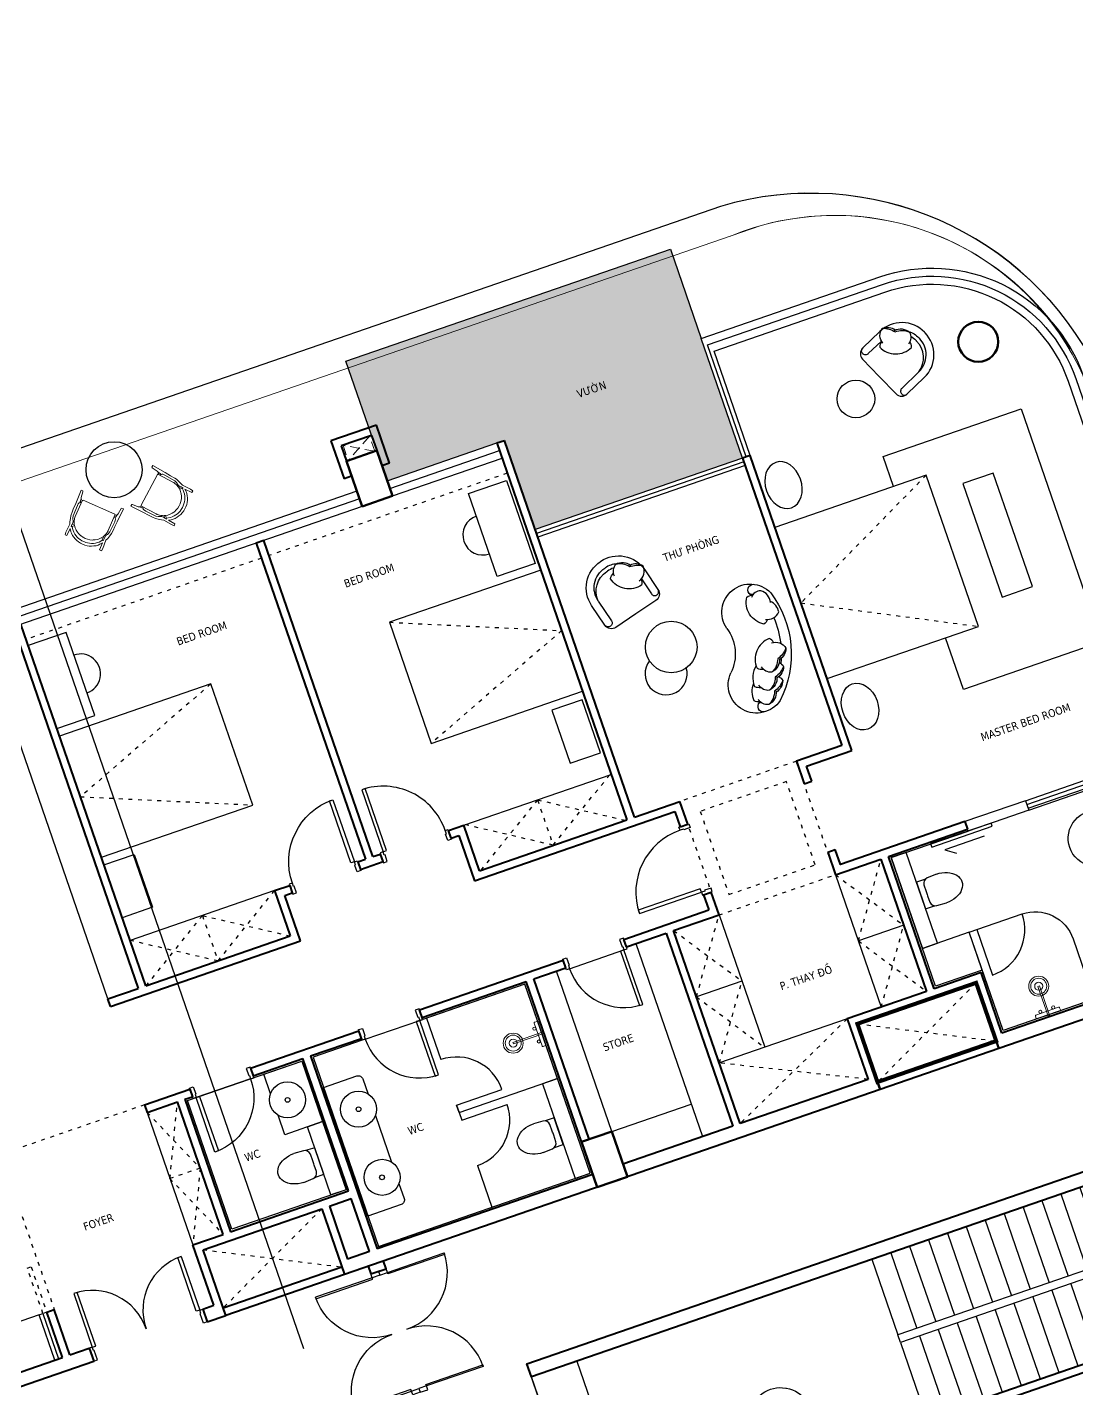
# Model space of a CAD drawing. Header units: millimetres. Extents: x -361681467 to 361175952, y -1292982 to 1550216.
# Drawn here: x -91370 to -78255, y 39383 to 56395 of the extents above; entities that cross this region are included whole.
import ezdxf

# ---------------------------------------------------------------- set-up
doc = ezdxf.new("R2010")
doc.units = ezdxf.units.MM
doc.header["$MEASUREMENT"] = 0
for name, pattern in [('220126_HDN_HBA typical plan$0$HIDDEN', [0.375, 0.25, -0.125]), ('ACAD_ISO03W100', [30, 12, -18]), ('HIDDEN', [0.375, 0.25, -0.125]), ('Xref_ST_MBDV Cot vach 30.7.2022$0$HIDDEN', [0.375, 0.25, -0.125])]:
    doc.linetypes.add(name, pattern=pattern)
for name, color, linetype, lineweight in [('00_duong_QH', 7, 'Continuous', 9), ('A-NoiThat', 39, 'Continuous', 13), ('AUDIT_I_220808132811-11', 7, 'Continuous', 9), ('CIC36 net manh', 8, 'Continuous', 9), ('HBA-Partition', 4, 'Continuous', 13), ('KT-Kich thuoc', 159, 'Continuous', 18), ('KT-lomo nuoc', 3, 'HIDDEN', 5), ('KT-Net cat', 1, 'Continuous', 40), ('KT-Net cot vach', 2, 'Continuous', 50)]:
    doc.layers.add(name, color=color, linetype=linetype, lineweight=lineweight)
for name, color, linetype in [('1VinaPVC-Text', 9, 'Continuous'), ('220403_HDN_Penthouse Plan$0$FURN', 8, 'Continuous'), ('A-_FURN----_E-_N', 251, 'Continuous'), ('A-_SANIEQPT_E-_N', 251, 'Continuous'), ('A-LANDSCAPE', 113, 'Continuous'), ('IDEA - dim', 251, 'Continuous'), ('Kaka - ph', 7, 'Continuous'), ('KT-Cua', 36, 'Continuous'), ('KT-Net manh', 139, 'Continuous'), ('Xref_ST_MBDV Cot vach 30.7.2022$0$KT-Khuat', 9, 'Xref_ST_MBDV Cot vach 30.7.2022$0$HIDDEN')]:
    doc.layers.add(name, color=color, linetype=linetype)
doc.layers.add('I-FURN', color=7, linetype='Continuous', lineweight=5, true_color=0x848484)
doc.styles.add('Tahoma', font='tahoma.ttf')

# ---------------------------------------------------------------- blocks, each defined once
blk = doc.blocks.new('*U151')
for points in [[(483, -399), (465, -396), (464, -466)], [(397, -484), (464, -466), (394, -466)]]:
    blk.add_hatch(color=256).paths.add_polyline_path(points)
blk.add_line((464, -466), (417, -419))
for points in [[(483, -399), (465, -396), (464, -466)], [(397, -484), (464, -466), (394, -466)]]:
    blk.add_lwpolyline(points, close=True)
for centre in [(17, -17), (86, -88), (155, -157), (225, -227), (294, -297), (364, -367)]:
    blk.add_ellipse(centre, major_axis=(34.5, 32), ratio=0.523888, start_param=4.73172, end_param=7.873313)
at = {"extrusion": (0, 0, -1)}
for centre in [(52, -52), (121, -123), (190, -192), (260, -262), (329, -332), (399, -402)]:
    blk.add_ellipse(centre, major_axis=(-32.1, -34.4), ratio=0.523888, start_param=4.73172, end_param=7.873313, dxfattribs=at)
blk = doc.blocks.new('*U148')
at = {"layer": 'A-_FURN----_E-_N', "linetype": 'Continuous'}
for points in [[(-900, 600), (-900, 1000), (-1350, 1000), (-1350, 600)], [(-900, -1000), (-900, 1000), (900, 1000), (900, -1000)], [(-880, -980), (-880, 980), (880, 980), (880, -980)], [(1350, 600), (1350, 1000), (900, 1000), (900, 600)]]:
    blk.add_lwpolyline(points, close=True, dxfattribs=at)
at = {"layer": 'A-_FURN----_E-_N', "linetype": '220126_HDN_HBA typical plan$0$HIDDEN', "ltscale": 500}
blk.add_lwpolyline([(-900, -1000), (-900, 1000), (900, 1000), (900, -1000)], close=True, dxfattribs=at)
at = {"layer": 'A-_FURN----_E-_N', "linetype": 'Continuous'}
for points in [[(-55, 580), (-55, 880), (-656, 880), (-656, 480), (-448, 480)], [(646, 580), (646, 880), (45, 880), (45, 580)], [(-880, 249), (-326, 580), (880, 580), (880, 480), (-326, 480), (-326, 580), (-326, 249), (-880, 249)]]:
    blk.add_lwpolyline(points, dxfattribs=at)
blk = doc.blocks.new('220126_HDN_HBA typical plan$0$210902_YS plan 330pm ver13$0$TOTO-WC-CW822J')
at = {"color": 0}
blk.add_lwpolyline([(-177, -119), (-175, 0), (175, 0), (177, -119)], dxfattribs=at)
blk.add_lwpolyline([(-190, -270), (-183, -145, -0.39087), (-115, -78), (-28, -76, -0.013886), (28, -76), (115, -78, -0.39087), (183, -145), (190, -270)], format="xyb", dxfattribs=at)
blk.add_ellipse((0, -270), major_axis=(0, -270), ratio=0.703704, start_param=4.712389, end_param=7.853982, dxfattribs=at)
blk = doc.blocks.new('A$C2A980E36')
at = {"ltscale": 0.5}
blk.add_lwpolyline([(-10, 0), (10, 0), (10, 400), (-10, 400)], close=True, dxfattribs=at)
blk.add_lwpolyline([(160, 60), (160, 30, -0.414214), (150, 20), (-150, 20, -0.414214), (-160, 30), (-160, 60, -0.414214), (-150, 70), (150, 70, -0.414214)], format="xyb", close=True, dxfattribs=at)
for centre, radius in [((0, 400), 125), ((0, 400), 100), ((0, 400), 50), ((-85, 90), 20), ((85, 90), 20)]:
    blk.add_circle(centre, radius, dxfattribs=at)
blk = doc.blocks.new('d900n')
for points in [[(20, -50), (20, -40), (65, -40), (65, 0), (-65, 0), (-65, -50)], [(885, -40), (65, -40), (65, -85), (885, -85)], [(20, -850), (20, -860), (65, -860), (65, -900), (-65, -900), (-65, -850)]]:
    blk.add_lwpolyline(points, close=True)
blk.add_arc((65, -40), 820, 270, 0)
blk = doc.blocks.new('d800')
blk.add_line((760, 70), (40, 70))
for points in [[(40, 790), (40, 70), (85, 70), (85, 790)], [(50, 25), (40, 25), (40, 70), (0, 70), (0, -70), (50, -70)], [(750, 25), (760, 25), (760, 70), (800, 70), (800, -70), (750, -70)]]:
    blk.add_lwpolyline(points, close=True)
blk.add_arc((40, 70), 720, 0, 90)
blk = doc.blocks.new('220403_HDN_Penthouse Plan$0$A$Cece1f3a0')
at = {"layer": '220403_HDN_Penthouse Plan$0$FURN'}
blk.add_circle((0, 0), 436, dxfattribs=at)
blk.add_arc((-338, -313, 0), 356, 105.8233, 339.6737, dxfattribs=at)
blk = doc.blocks.new('220403_HDN_Penthouse Plan$0$sofa043')
at = {"color": 0}
for points in [[(-370, -119, 0.14773), (-501, -227, 0.213343), (-664, -305, 0.178662)], [(-319, -166, 0.116002), (-370, -119, 0.249542), (-512, -205, -9.61688)], [(-194, -103, 0.14773), (-325, -211, 0.213343), (-487, -289, 0.178662)], [(-140, -155, 0.125567), (-194, -103, 0.249542), (-336, -189, -9.61688)], [(-97, -151, 0.306663), (-260, -251, 0.30633), (-191, -379, -0.872847)], [(33, -65, 0.14773), (-98, -173, 0.213343), (-260, -251, 0.178662)], [(103, -243, 0.356772), (33, -65, 0.249542), (-109, -151, -9.61688)], [(401, -308, -0.356772), (489, -139, -0.249542), (621, -239, 9.61688)], [(-500, -205, 0.306663), (-664, -305, 0.30633), (-595, -433, -0.872847)], [(-324, -190, 0.306663), (-487, -289, 0.30633), (-419, -418, -0.872847)], [(108, -218, -0.165541), (160, -270, -0.425989), (-206, -435, -0.121523), (-220, -359, 7.115464)], [(398, -283, 0.165541), (342, -329, 0.425989), (688, -532, 0.121523), (710, -458, -7.115464)], [(609, -238, -0.306663), (761, -354, -0.30633), (680, -475, 0.872847)], [(-394, -486, -0.201081), (-609, -489, -0.121523), (-623, -413, 7.115464)], [(-174, -446, -0.24852), (-433, -473, -0.121523), (-447, -397, 7.115464)], [(303, -793, 0.282268), (-252, -764, 0.308297)]]:
    blk.add_lwpolyline(points, format="xyb", dxfattribs=at)
for centre, radius, start, end in [((0, -1267), 1267, 54.8371, 119.1922), ((-412, -448), 354, 125.7179, 296.7746), ((0, -1267), 1142, 94.6666, 97.7656), ((0, -1267), 1142, 68.5884, 85.2775), ((495, -496), 354, 237.2547, 48.3114), ((-685, -370), 70, 171.0832, 319.3433), ((-412, -448), 229, 167.8032, 173.7904), ((774, -446), 70, 214.686, 2.9461), ((495, -496), 229, 0.2389, 11.4549)]:
    blk.add_arc(centre, radius, start, end, dxfattribs=at)
blk = doc.blocks.new('dl1')
at = {"color": 1}
blk.add_lwpolyline([(202454, -245460), (203754, -245460), (203754, -242260)], dxfattribs=at)
blk.add_lwpolyline([(214079, -242260), (214079, -242360)])
at = {"layer": 'A-_FURN----_E-_N', "linetype": 'Continuous'}
blk.add_line((213229, -246860), (212429, -246860), dxfattribs=at)
for points in [[(212454, -243455), (214054, -243455), (214054, -246835), (212454, -246835)], [(211229, -244630), (211229, -245930), (210829, -245930), (210829, -244630)], [(208354, -245930), (209629, -245930), (209629, -245810), (208354, -245810)], [(212429, -246835), (212429, -245930), (212379, -245930), (212379, -246835)], [(214079, -246960), (213479, -246960), (213479, -247560), (214079, -247560)], [(211929, -247045), (211929, -248845), (212329, -248845), (212329, -247045)], [(214079, -247560), (213479, -247560), (213479, -248160), (214079, -248160)], [(214079, -248160), (213479, -248160), (213479, -248760), (214079, -248760)], [(214079, -248760), (213479, -248760), (213479, -249360), (214079, -249360)], [(214079, -249360), (213479, -249360), (213479, -249960), (214079, -249960)]]:
    blk.add_lwpolyline(points, close=True, dxfattribs=at)
for points in [[(211229, -244630), (211229, -245930), (212454, -245930)], [(211229, -244655), (212454, -244655)], [(211279, -244655), (211279, -245880), (212454, -245880)]]:
    blk.add_lwpolyline(points, dxfattribs=at)
at = {"layer": 'HBA-Partition'}
blk.add_lwpolyline([(205529, -251460), (205629, -251460), (205629, -251860), (205529, -251860)], close=True, dxfattribs=at)
at = {"layer": 'IDEA - dim'}
for p, q in [((208254, -242430), (208254, -243430)), ((208504, -242430), (208504, -243430)), ((208754, -242430), (208754, -243430)), ((209004, -242430), (209004, -243430)), ((209254, -242430), (209254, -243430)), ((209504, -242430), (209504, -243430)), ((209754, -242430), (209754, -243430)), ((210004, -242430), (210004, -243430)), ((210254, -242430), (210254, -243430)), ((210504, -242430), (210504, -243430)), ((210754, -242430), (210754, -243430)), ((211004, -242430), (211004, -243430)), ((211254, -242430), (211254, -244530)), ((208254, -243530), (208254, -243430)), ((211254, -243430), (208254, -243430)), ((208254, -243530), (208254, -244530)), ((211254, -243530), (208254, -243530)), ((208504, -243530), (208504, -244530)), ((208754, -243530), (208754, -244530)), ((209004, -243530), (209004, -244530)), ((209254, -243530), (209254, -244530)), ((209504, -243530), (209504, -244530)), ((209754, -243530), (209754, -244530)), ((210004, -243530), (210004, -244530)), ((210254, -243530), (210254, -244530)), ((210504, -243530), (210504, -244530)), ((210754, -243530), (210754, -244530)), ((211004, -243530), (211004, -244530)), ((211254, -243480), (212329, -243480)), ((208254, -244630), (208254, -244530)), ((208254, -248310), (202654, -248310)), ((208254, -248360), (202654, -248360)), ((208504, -250160), (211279, -250160)), ((214079, -250160), (211379, -250160)), ((208504, -250260), (211279, -250260)), ((208505, -250360), (211279, -250360)), ((214079, -250260), (211379, -250260)), ((214079, -250360), (211379, -250360)), ((202704, -251660), (205529, -251660)), ((202704, -251760), (205529, -251760)), ((208255, -251660), (205629, -251660)), ((208255, -251760), (205629, -251760)), ((202704, -251860), (205529, -251860)), ((208255, -251860), (205629, -251860))]:
    blk.add_line(p, q, dxfattribs=at)
for points in [[(204354, -245460), (203754, -245460), (203754, -242430), (204354, -242430)], [(214054, -243455), (212454, -243455), (212454, -244255), (214054, -244255)], [(214054, -243455), (212454, -243455), (212454, -244655), (214054, -244655)], [(214054, -244655), (214054, -245555), (213854, -245555), (213854, -244655)], [(203754, -245460), (203754, -247260), (204354, -247260), (204354, -245460)]]:
    blk.add_lwpolyline(points, close=True, dxfattribs=at)
at = {"layer": 'IDEA - dim', "extrusion": (2.04874e-06, 2.58004e-06, 1), "elevation": 0}
for points in [[(206337, -244297), (206073, -244152, -0.414214), (206034, -244018), (206176, -243758, -0.414214), (206713, -243601), (206717, -243604), (206721, -243606, -0.414214), (206878, -244143), (206735, -244402, -0.414214), (206601, -244441), (206337, -244297)], [(206263, -243805, -0.414214), (206665, -243688), (206670, -243690)], [(206263, -243805, -0.372719), (206642, -243731), (206646, -243734)], [(206844, -243963, 0.306663), (206771, -243789, 0.30633), (206635, -243836, -0.872847)], [(206719, -243786, 0.072384), (206650, -243736), (206646, -243734)], [(206784, -243798, 0.130591), (206674, -243693), (206670, -243690)], [(206263, -243805), (206121, -244065, -0.414214), (206053, -244085), (206053, -244085, -0.414214), (206034, -244018)], [(206748, -244153, -0.165541), (206690, -244196, -0.425989), (206583, -243814, -0.121523), (206659, -243812, 7.115464)], [(206725, -244144, 0.356772), (206909, -244103, 0.249542), (206846, -243951, -9.61688)], [(206909, -244103, 0.14773), (206823, -243959, 0.213343), (206771, -243789, 0.178662)], [(206758, -244156), (206649, -244355, 0.414214), (206668, -244422), (206668, -244422, 0.414214), (206735, -244402)]]:
    blk.add_lwpolyline(points, format="xyb", dxfattribs=at)
at = {"layer": 'IDEA - dim', "extrusion": (-2.04874e-06, 2.58004e-06, 1), "elevation": -1}
for points in [[(205312, -244626), (205576, -244481, 0.414214), (205615, -244347), (205473, -244087, 0.414214), (204937, -243931), (204932, -243933), (204928, -243935, 0.414214), (204771, -244472), (204914, -244731, 0.414214), (205048, -244771), (205312, -244626)], [(204740, -244432, -0.14773), (204826, -244288, -0.213343), (204878, -244118, -0.178662)], [(204805, -244292, -0.306663), (204878, -244118, -0.30633), (205014, -244166, 0.872847)], [(204865, -244127, -0.130591), (204975, -244022), (204980, -244019)], [(204930, -244115, -0.072384), (204999, -244065), (205003, -244063)], [(205386, -244134, 0.414214), (204984, -244017), (204980, -244019)], [(205386, -244134, 0.372719), (205008, -244060), (205003, -244063)], [(204924, -244473, -0.356772), (204740, -244432, -0.249542), (204804, -244280, 9.61688)], [(204901, -244482, 0.165541), (204959, -244525, 0.425989), (205066, -244143, 0.121523), (204990, -244141, -7.115464)], [(205386, -244134), (205529, -244394, 0.414214), (205596, -244414), (205596, -244414, 0.414214), (205615, -244347)], [(204891, -244485), (205001, -244684, -0.414214), (204981, -244751), (204981, -244751, -0.414214), (204914, -244731)]]:
    blk.add_lwpolyline(points, format="xyb", dxfattribs=at)
at = {"layer": 'IDEA - dim'}
blk.add_lwpolyline([(213554, -246308), (213554, -246835), (214054, -246835), (214054, -245555), (213554, -245555), (213554, -246083)], dxfattribs=at)
for radius in [225, 30]:
    blk.add_circle((213749, -246195), radius, dxfattribs=at)
at = {"layer": 'IDEA - dim', "extrusion": (-2.04874e-06, 2.58004e-06, 1)}
blk.add_circle((205576, -246459, -1), 250, dxfattribs=at)
for start, end in [(30.5299, 224.021), (252.0978, 304.112)]:
    blk.add_arc((206116, -245592, -1), 1024, start, end, dxfattribs=at)
at = {"layer": 'IDEA - dim'}
for centre in [(203754, -246089), (203754, -246742)]:
    blk.add_arc(centre, 250, 90, 270, dxfattribs=at)
blk.add_ellipse((213254, -243855), major_axis=(726, 0), ratio=0.474203, dxfattribs=at)
at = {"layer": 'KT-Net cat'}
for p, q in [((212704, -243330), (212704, -242360)), ((212704, -242360), (214079, -242360)), ((214079, -242360), (214079, -242260)), ((212329, -242430), (203754, -242430)), ((212329, -242430), (212329, -244530)), ((212429, -242430), (212604, -242430)), ((212429, -243330), (212429, -242430)), ((212604, -242430), (212604, -243330)), ((212604, -243330), (212429, -243330)), ((212429, -243430), (214079, -243430)), ((212429, -244630), (212429, -243430)), ((214079, -243330), (212704, -243330)), ((214079, -243430), (214079, -243330)), ((208254, -244530), (212329, -244530)), ((208254, -244530), (208254, -244780)), ((208354, -244630), (212429, -244630)), ((208354, -244630), (208354, -244780)), ((208354, -244780), (208254, -244780)), ((208254, -245680), (208254, -245830)), ((208354, -245680), (208254, -245680)), ((208354, -245680), (208354, -245930)), ((208254, -245830), (208254, -245830)), ((208254, -248360), (208254, -245830)), ((208354, -245930), (208354, -245930)), ((208354, -248360), (208354, -245930)), ((214079, -246860), (213229, -246860)), ((213229, -246960), (213229, -246860)), ((214079, -246960), (213229, -246960)), ((211279, -250360), (211379, -250360))]:
    blk.add_line(p, q, dxfattribs=at)
for points in [[(203754, -242430), (203754, -242260), (214079, -242260)], [(214079, -250360), (214079, -243430)], [(202654, -245460), (202654, -249860), (202454, -249860), (202454, -245460)], [(208254, -250360), (208254, -251860), (208454, -251860), (208454, -250360)]]:
    blk.add_lwpolyline(points, dxfattribs=at)
for points in [[(212329, -246835), (212429, -246835), (212429, -249245), (212329, -249245)], [(211279, -249960), (211379, -249960), (211379, -250360), (211279, -250360)]]:
    blk.add_lwpolyline(points, close=True, dxfattribs=at)
at = {"layer": 'KT-Net cot vach'}
for points in [[(208254, -250360), (208504, -250360), (208504, -248360), (208254, -248360)], [(202454, -251860), (202704, -251860), (202704, -249860), (202454, -249860)]]:
    blk.add_lwpolyline(points, close=True, dxfattribs=at)
at = {"layer": 'KT-Net manh', "linetype": 'ACAD_ISO03W100', "ltscale": 4}
for p, q in [((208254, -244630), (208254, -245830)), ((211229, -245930), (208354, -245930)), ((214079, -247560), (213479, -246960)), ((214079, -246960), (213479, -247560)), ((214079, -248160), (213479, -247560)), ((214079, -247560), (213479, -248160)), ((214079, -248760), (213479, -248160)), ((214079, -248160), (213479, -248760)), ((214079, -249360), (213479, -248760)), ((214079, -248760), (213479, -249360)), ((214079, -249960), (213479, -249360)), ((214079, -249360), (213479, -249960)), ((208504, -249960), (211279, -249960)), ((214079, -249960), (211379, -249960)), ((202704, -251460), (205529, -251460)), ((208255, -251460), (205629, -251460))]:
    blk.add_line(p, q, dxfattribs=at)
for points in [[(208254, -248360), (202704, -251460)], [(202704, -248360), (208254, -251460)]]:
    blk.add_lwpolyline(points, dxfattribs=at)
at = {"layer": 'Xref_ST_MBDV Cot vach 30.7.2022$0$KT-Khuat', "linetype": 'Xref_ST_MBDV Cot vach 30.7.2022$0$HIDDEN', "ltscale": 5}
for p, q in [((212704, -243330), (214079, -242360)), ((212704, -242360), (214079, -243330))]:
    blk.add_line(p, q, dxfattribs=at)
at = {"layer": 'A-_FURN----_E-_N', "linetype": 'Continuous', "extrusion": (0, 0, -1), "zscale": -1, "rotation": 179.9999999999898}
blk.add_blockref('d800', (-212429, -246905), dxfattribs=at)
at = {"layer": 'A-NoiThat', "rotation": 180.0000000000495}
blk.add_blockref('A$C2A980E36', (211841, -244635), dxfattribs=at)
at = {"layer": 'CIC36 net manh', "color": 8}
for p, xscale, yscale, zscale, rotation in [((208504, -250022), -0.8100000000112605, 0.8100000000112605, 0.8100000000112604, 134.8767987960406), ((208504, -250117), -0.8100000000112605, 0.8100000000112605, 0.8100000000112604, 134.8767987960406), ((211278, -250022), 0.8100000000112606, 0.8100000000112606, 0.8100000000112606, 225.1232012039866), ((211278, -250117), 0.8100000000112606, 0.8100000000112606, 0.8100000000112606, 225.1232012039866), ((211379, -250117), -0.8100000000112605, 0.8100000000112605, 0.8100000000112604, 134.8767987960406), ((211379, -250022), -0.8100000000112605, 0.8100000000112605, 0.8100000000112604, 134.8767987960406), ((214078, -250022), 0.8100000000112606, 0.8100000000112606, 0.8100000000112606, 225.1232012039866), ((214078, -250117), 0.8100000000112606, 0.8100000000112606, 0.8100000000112606, 225.1232012039866), ((202704, -251522), -0.8100000000112605, 0.8100000000112605, 0.8100000000112604, 134.8767987960406), ((205528, -251522), 0.8100000000112606, 0.8100000000112606, 0.8100000000112606, 225.1232012039866), ((205629, -251522), -0.8100000000112605, 0.8100000000112605, 0.8100000000112604, 134.8767987960406), ((208254, -251522), 0.8100000000112606, 0.8100000000112606, 0.8100000000112606, 225.1232012039866), ((202704, -251617), -0.8100000000112605, 0.8100000000112605, 0.8100000000112604, 134.8767987960406), ((205528, -251617), 0.8100000000112606, 0.8100000000112606, 0.8100000000112606, 225.1232012039866), ((205629, -251617), -0.8100000000112605, 0.8100000000112605, 0.8100000000112604, 134.8767987960406), ((208254, -251617), 0.8100000000112606, 0.8100000000112606, 0.8100000000112606, 225.1232012039866)]:
    blk.add_blockref('*U151', p, dxfattribs=dict(at, xscale=xscale, yscale=yscale, zscale=zscale, rotation=rotation))
at = {"layer": 'IDEA - dim', "extrusion": (0, 0, -1), "xscale": -1, "zscale": -1, "rotation": 359.9999999999897}
blk.add_blockref('d900n', (-208304, -244780), dxfattribs=at)
at = {"layer": 'IDEA - dim', "extrusion": (2.04874e-06, -2.58004e-06, -1), "zscale": -1.000000000000004, "rotation": 107.050716565085}
blk.add_blockref('220403_HDN_Penthouse Plan$0$sofa043', (-207521, -245984, 1), dxfattribs=at)
at = {"layer": 'IDEA - dim'}
for name, p, rotation in [('220126_HDN_HBA typical plan$0$210902_YS plan 330pm ver13$0$TOTO-WC-CW822J', (213854, -245105), 270), ('*U148', (209504, -247945), 90)]:
    blk.add_blockref(name, p, dxfattribs=dict(at, rotation=rotation))
at = {"layer": 'IDEA - dim', "extrusion": (2.04874e-06, -2.58004e-06, -1), "xscale": 0.7384615384615371, "yscale": 0.7384615384615371, "zscale": -0.7384615384615406, "rotation": 77.18989165816791}
blk.add_blockref('220403_HDN_Penthouse Plan$0$A$Cece1f3a0', (-206118, -245453, 1), dxfattribs=at)
at = {"layer": '1VinaPVC-Text', "style": 'Tahoma'}
for s, p in [('WC', (212866, -246075)), ('BED ROOM', (209454, -249416))]:
    blk.add_text(s, height=100, dxfattribs=at).set_placement(p)
at = {"layer": '1VinaPVC-Text', "style": 'Tahoma', "text_generation_flag": 6}
blk.add_text('SINH HOẠT CHUNG', height=100, rotation=180, dxfattribs=at).set_placement((205947, -247387))
blk = doc.blocks.new('*U200')
at = {"layer": 'KT-lomo nuoc', "ltscale": 500}
for p, q in [((-346, 50), (28, 198)), ((-318, 248), (0, 0))]:
    blk.add_line(p, q, dxfattribs=at)
blk.add_lwpolyline([(-346, 50), (-318, 248), (28, 198), (0, 0)], close=True, dxfattribs=at)
blk = doc.blocks.new('CTN TN T39')
at = {"layer": 'KT-Net cat'}
for p, q in [((-76694, 24351, 0), (-77261, 24155, 0)), ((-76531, 23879, 0), (-76694, 24351, 0)), ((-76756, 24224, 0), (-77134, 24094, 0)), ((-76756, 24224, 0), (-76690, 24035, 0)), ((-77261, 24155, 0), (-77098, 23683, 0)), ((-77134, 24094, 0), (-77068, 23904, 0)), ((-77068, 23904, 0), (-76690, 24035, 0)), ((-76531, 23879, 0), (-76625, 23846, 0)), ((-77003, 23715, 0), (-77098, 23683, 0))]:
    blk.add_line(p, q, dxfattribs=at)
at = {"layer": 'KT-lomo nuoc', "linetype": 'HIDDEN', "xscale": -0.9999999999999997, "rotation": 10.8976534755902}
blk.add_blockref('*U200', (-77045, 23912, 0), dxfattribs=at)
blk = doc.blocks.new('MATTIAZZI_SHE_SAID_CHAIR_18682 - No Upholstery-2078943-首层平面布置图')
at = {"layer": 'I-FURN'}
for p, q in [((-296, 248), (-260, 251)), ((-294, 224), (-296, 248)), ((-198, 220), (-294, 224)), ((-263, 161), (-245, 182)), ((-260, 251), (-149, 246)), ((-245, 182), (-227, 199)), ((-227, 199), (-198, 220)), ((-221, 162), (-206, 178)), ((-206, 178), (-163, 211)), ((-172, 220), (-144, 221)), ((-147, 195), (-172, 220)), ((-149, 246), (-121, 258)), ((-140, 186), (-147, 195)), ((-144, 221), (-128, 198)), ((-141, 217), (-107, 220)), ((-128, 198), (-126, 196)), ((-121, 258), (-80, 270)), ((-109, 205), (-114, 203)), ((-104, 207), (-109, 205)), ((-107, 220), (-99, 222)), ((-99, 209), (-104, 207)), ((-99, 222), (-92, 226)), ((-93, 212), (-99, 209)), ((-88, 214), (-93, 212)), ((-92, 226), (-86, 231)), ((-72, 218), (-88, 214)), ((-86, 231), (-79, 235)), ((-80, 270), (-48, 277)), ((-79, 235), (-78, 236)), ((-78, 236), (-67, 242)), ((-67, 242), (-36, 250)), ((-48, 277), (-5, 280)), ((-36, 250), (104, 254)), ((-5, 280), (50, 282)), ((50, 282), (118, 284)), ((104, 254), (124, 254)), ((118, 284), (295, 289)), ((124, 254), (133, 252)), ((133, 252), (142, 249)), ((142, 249), (147, 242)), ((147, 242), (150, 239)), ((150, 239), (153, 239)), ((152, 224), (165, 243)), ((153, 239), (154, 239)), ((154, 239), (163, 239)), ((165, 243), (197, 245)), ((197, 245), (180, 224)), ((191, 216), (191, -216)), ((214, 254), (197, 245)), ((287, 260), (214, 254)), ((233, 287), (295, 289)), ((296, 265), (287, 260)), ((295, 289), (296, 265)), ((-315, 0), (-314, 29)), ((-314, -29), (-315, 0)), ((-314, 29), (-309, 58)), ((-309, 58), (-302, 86)), ((-302, 86), (-291, 112)), ((-291, 112), (-278, 137)), ((-279, 0), (-278, 26)), ((-278, -26), (-279, 0)), ((-278, 137), (-263, 161)), ((-278, 26), (-274, 51)), ((-274, 51), (-268, 75)), ((-268, 75), (-260, 98)), ((-260, 98), (-250, 120)), ((-250, 120), (-237, 141)), ((-237, 141), (-221, 162)), ((-232, 31), (-234, 0)), ((-234, 0), (-232, -30)), ((-226, 62), (-232, 31)), ((-216, 92), (-226, 62)), ((-212, 99), (-216, 92)), ((-201, 121), (-212, 99)), ((-184, 145), (-201, 121)), ((-175, 155), (-184, 145)), ((-169, 162), (-175, 155)), ((-163, 168), (-169, 162)), ((-309, -58), (-314, -29)), ((-302, -85), (-309, -58)), ((-291, -112), (-302, -85)), ((-278, -137), (-291, -112)), ((-274, -51), (-278, -26)), ((-264, -158), (-278, -137)), ((-268, -75), (-274, -51)), ((-260, -98), (-268, -75)), ((-245, -182), (-264, -158)), ((-237, -141), (-260, -98)), ((-221, -162), (-237, -141)), ((-232, -30), (-232, -31)), ((-232, -31), (-226, -59)), ((-226, -59), (-226, -62)), ((-226, -62), (-216, -91)), ((-206, -178), (-221, -162)), ((-216, -91), (-214, -95)), ((-214, -95), (-212, -99)), ((-212, -99), (-201, -121)), ((-201, -121), (-184, -145)), ((-184, -145), (-175, -155)), ((-175, -155), (-163, -168)), ((-296, -248), (-294, -224)), ((-260, -251), (-296, -248)), ((-294, -224), (-198, -220)), ((-149, -246), (-260, -251)), ((-232, -195), (-245, -182)), ((-227, -199), (-232, -195)), ((-198, -220), (-227, -199)), ((-184, -197), (-206, -178)), ((-162, -211), (-184, -197)), ((-147, -195), (-172, -220)), ((-172, -220), (-144, -221)), ((-121, -258), (-149, -246)), ((-140, -186), (-147, -195)), ((-144, -221), (-128, -198)), ((-141, -217), (-107, -220)), ((-128, -198), (-126, -196)), ((-80, -270), (-121, -258)), ((-109, -205), (-114, -203)), ((-104, -207), (-109, -205)), ((-107, -220), (-99, -222)), ((-99, -209), (-104, -207)), ((-93, -212), (-99, -209)), ((-99, -222), (-92, -226)), ((-88, -214), (-93, -212)), ((-92, -226), (-86, -231)), ((-72, -218), (-88, -214)), ((-86, -231), (-79, -235)), ((-48, -277), (-80, -270)), ((-79, -235), (-78, -236)), ((-78, -236), (-67, -242)), ((-60, -221), (-72, -218)), ((-67, -242), (-36, -250)), ((-42, -224), (-60, -221)), ((-22, -280), (-48, -277)), ((-37, -224), (-42, -224)), ((-34, -224), (-37, -224)), ((-36, -250), (104, -254)), ((-26, -224), (-34, -224)), ((179, -224), (-26, -224)), ((-12, -280), (-22, -280)), ((39, -282), (-12, -280)), ((118, -284), (39, -282)), ((104, -254), (124, -254)), ((295, -289), (118, -284)), ((124, -254), (133, -252)), ((133, -252), (142, -249)), ((142, -249), (147, -242)), ((147, -242), (150, -239)), ((150, -239), (153, -239)), ((152, -224), (165, -243)), ((153, -239), (162, -239)), ((162, -243), (156, -239)), ((197, -245), (162, -243)), ((186, -223), (179, -224)), ((180, -224), (197, -245)), ((191, -216), (186, -223)), ((197, -245), (214, -254)), ((214, -254), (287, -260)), ((287, -260), (296, -265)), ((296, -265), (295, -289))]:
    blk.add_line(p, q, dxfattribs=at)
for points in [[(-114, 203), (-126, 196), (-141, 187), (-163, 168)], [(191, 216), (186, 223), (179, 224), (-26, 224), (-34, 224), (-37, 224), (-42, 224), (-60, 221), (-72, 218)], [(-114, -203), (-126, -196), (-141, -187), (-163, -168)]]:
    blk.add_lwpolyline(points, dxfattribs=at)
blk = doc.blocks.new('SP1')
at = {"layer": 'A-LANDSCAPE'}
h = blk.add_hatch(dxfattribs=at)
h.set_pattern_fill('GRASS', color=256, scale=200, angle=-19.0471)
h.set_pattern_definition([(70.95286, (80211.44, -67100.43), (-87.52631, 179.83088), [37.5, -245.3427]), (25.95286, (80211.44, -67100.43), (-87.5263, 179.83088), [37.5, -162.5]), (115.95286, (80211.44, -67100.43), (-179.83088, -87.5263), [37.5, -162.5])])
h.paths.add_polyline_path([(9640, 10782), (6000, 10782), (6000, 9600), (6000, 9200), (9640, 9200)])
h.paths.add_polyline_path([(18940, 9600), (18940, 10782), (14650, 10782), (14650, 9600), (14650, 9200), (16100, 9200), (16200, 9200), (16200, 8020), (18940, 8020)])
h.paths.add_polyline_path([(17589, 9570), (17282, 9570), (17282, 9360), (17589, 9360)], flags=24)
at = {"layer": 'A-_FURN----_E-_N', "linetype": 'Continuous'}
for p, q in [((14250, 9200), (6000, 9200)), ((14650, 9200), (16100, 9200)), ((9240, 4220), (9240, 8800))]:
    blk.add_line(p, q, dxfattribs=at)
for points in [[(14250, 9100), (6000, 9100)], [(14650, 9100), (16100, 9100)], [(14250, 9000), (6000, 9000)], [(14650, 9000), (16100, 9000)]]:
    blk.add_lwpolyline(points, dxfattribs=at)
at = {"layer": 'A-_SANIEQPT_E-_N'}
for p, q in [((19685, 1495), (19065, 1495)), ((19685, 995), (19685, 1495))]:
    blk.add_line(p, q, dxfattribs=at)
blk.add_lwpolyline([(19065, 2695), (19065, 1495), (19265, 1495), (19265, 2695)], close=True, dxfattribs=at)
blk.add_lwpolyline([(19685, 1495), (20385, 1495, -0.414214), (20885, 995), (20885, 195), (19685, 195)], format="xyb", close=True, dxfattribs=at)
blk.add_lwpolyline([(19685, 1495), (19785, 1495), (19785, 895)], dxfattribs=at)
blk.add_arc((19785, 1495), 600, 270, 360, dxfattribs=at)
at = {"layer": 'IDEA - dim'}
for p, q in [((18940, 8020), (18940, 9600)), ((18940, 8020), (16200, 8020)), ((18940, 7970), (16200, 7970)), ((18940, 7920), (16200, 7920)), ((11650, 4820), (9740, 4820)), ((14150, 4820), (16100, 4820)), ((20885, 2820), (20085, 2820)), ((20885, 2820), (23100, 2820)), ((20885, 2770), (23100, 2770)), ((9240, 2720), (9240, 970)), ((14650, 600), (14650, 2720)), ((15700, 2720), (15700, 170)), ((16800, 2720), (16800, 970)), ((18340, 2720), (18340, 970)), ((20885, 2695), (20085, 2695)), ((20885, 2720), (23100, 2720)), ((16800, 1845), (16200, 1845)), ((18940, 1845), (18340, 1845)), ((16800, 970), (16200, 970)), ((17890, 970), (16800, 970)), ((12925, 745), (12925, 195)), ((14650, 600), (15700, 600))]:
    blk.add_line(p, q, dxfattribs=at)
for points in [[(23300, 0), (23487, 0), (23487, 7603, 0.364359), (19707, 11082), (200, 11082), (200, 9600)], [(18940, 9600), (21300, 9600, -0.414214), (23300, 7600), (23300, 2820)], [(18990, 8020), (18990, 9500), (21300, 9500, -0.414214), (23200, 7600), (23200, 2820)], [(19040, 8020), (19040, 9400), (21300, 9400, -0.414214), (23100, 7600), (23100, 2820)], [(11925, 854), (11925, 655, -0.414214), (11865, 595), (11425, 595), (11425, 2295), (11865, 2295, -0.414214), (11925, 2235), (11925, 2036)]]:
    blk.add_lwpolyline(points, format="xyb", dxfattribs=at)
for points in [[(14650, 9600), (14650, 10782), (18940, 10782), (18940, 9600)], [(20607, 7070), (20607, 7467), (22433, 7467), (22433, 4385), (20607, 4385), (20607, 5070)], [(20885, 2820), (20885, 2695), (23075, 2695), (23075, 695), (22875, 695), (22875, 195), (19685, 195), (19685, 995), (19065, 995), (19065, 2695), (20085, 2695), (20085, 2720)], [(10775, 2436), (10775, 2695), (11275, 2695), (11275, 1895), (10775, 1895), (10775, 2154)], [(12075, 2695), (11425, 2695), (11425, 195), (14225, 195), (14225, 2695), (12875, 2695)], [(12925, 1545), (12925, 1445), (14225, 1445), (14225, 2695), (12925, 2695), (12925, 2145)], [(20253, 2569), (19731, 2569), (19855, 2481)], [(11925, 1754), (11925, 1136)], [(12925, 1445), (12925, 1545), (13525, 1545)], [(12925, 1445), (12925, 1345), (13525, 1345)]]:
    blk.add_lwpolyline(points, dxfattribs=at)
at = {"layer": 'IDEA - dim', "extrusion": (5.86042e-08, -2.56577e-06, 1), "elevation": 0}
for points in [[(20889, 8426), (21017, 8153, 0.414214), (21148, 8105), (21416, 8230, 0.414214), (21608, 8755), (21606, 8759), (21604, 8764, 0.414214), (21079, 8955), (20810, 8830, 0.414214), (20762, 8699), (20889, 8426)], [(21067, 8803, -0.356772), (21121, 8983, -0.249542), (21268, 8911, 9.61688)], [(21121, 8983, -0.14773), (21258, 8888, -0.213343), (21425, 8826, -0.178662)], [(21256, 8909, -0.306663), (21425, 8826, -0.30633), (21368, 8693, 0.872847)], [(21058, 8836), (20852, 8741, -0.414214), (20786, 8764), (20786, 8764, -0.414214), (20810, 8830)], [(21060, 8827, 0.165541), (21013, 8771, 0.425989), (21387, 8639, 0.121523), (21394, 8715, -7.115464)], [(21375, 8319, 0.414214), (21518, 8713), (21516, 8718)], [(21375, 8319, 0.372719), (21474, 8692), (21471, 8697)], [(21417, 8839, -0.130591), (21514, 8722), (21516, 8718)], [(21424, 8773, -0.072384), (21469, 8701), (21471, 8697)], [(21375, 8319), (21106, 8194, 0.414214), (21082, 8129), (21082, 8129, 0.414214), (21148, 8105)]]:
    blk.add_lwpolyline(points, format="xyb", dxfattribs=at)
at = {"layer": 'IDEA - dim'}
for points in [[(9740, 7620), (10240, 7620), (10240, 8720), (9740, 8720)], [(16060, 7620), (15560, 7620), (15560, 8720), (16060, 8720)], [(9740, 5920), (11740, 5920), (11740, 7520), (9740, 7520)], [(14100, 5920), (16100, 5920), (16100, 7520), (14100, 7520)], [(19040, 5070), (21040, 5070), (21040, 7070), (19040, 7070)], [(21440, 5320), (21840, 5320), (21840, 6820), (21440, 6820)], [(9740, 5820), (10140, 5820), (10140, 5120), (9740, 5120)], [(16060, 5820), (15660, 5820), (15660, 5120), (16060, 5120)], [(9765, 2695), (11275, 2695), (11275, 995), (9765, 995)], [(20389, 2695), (19589, 2695), (19589, 2655), (20389, 2655)], [(11275, 1895), (11275, 995), (11075, 995), (11075, 1895)], [(14225, 195), (14225, 1445), (14025, 1445), (14025, 195)], [(7635, 880), (7635, 170), (7680, 170), (7680, 880)], [(9055, 880), (9055, 170), (9010, 170), (9010, 880)], [(7140, 770), (3950, 770), (3950, 170), (7140, 170)], [(7140, 170), (7140, 770), (7190, 770), (7190, 170)], [(7645, 125), (7635, 125), (7635, 170), (7595, 170), (7595, 0), (7645, 0)], [(9045, 125), (9055, 125), (9055, 170), (9095, 170), (9095, 0), (9045, 0)]]:
    blk.add_lwpolyline(points, close=True, dxfattribs=at)
at = {"layer": 'IDEA - dim', "extrusion": (-2.00689e-06, -1.59969e-06, 1), "elevation": 0}
for points in [[(17045, 6614), (16754, 6537, -0.414214), (16633, 6607), (16557, 6893, -0.414214), (16837, 7376), (16842, 7378), (16847, 7379, -0.414214), (17330, 7099), (17406, 6812, -0.414214), (17336, 6691), (17045, 6614)], [(16653, 6918, -0.414214), (16863, 7281), (16868, 7282)], [(16653, 6918, -0.372719), (16875, 7233), (16880, 7234)], [(17024, 7283, 0.130591), (16872, 7283), (16868, 7282)], [(16969, 7247, 0.072384), (16885, 7236), (16880, 7234)], [(17244, 7002, -0.165541), (17231, 6931, -0.425989), (16890, 7133, -0.121523), (16944, 7187, 7.115464)], [(17181, 7205, 0.306663), (17009, 7281, 0.30633), (16944, 7153, -0.872847)], [(17325, 7149, 0.14773), (17164, 7194, 0.213343), (17009, 7281, 0.178662)], [(17221, 6992, 0.356772), (17325, 7149, 0.249542), (17175, 7215, -9.61688)], [(17253, 7006), (17311, 6787, 0.414214), (17371, 6752), (17371, 6752, 0.414214), (17406, 6812)], [(16653, 6918), (16729, 6632, -0.414214), (16694, 6572), (16694, 6572, -0.414214), (16633, 6607)]]:
    blk.add_lwpolyline(points, format="xyb", dxfattribs=at)
at = {"layer": 'IDEA - dim', "extrusion": (-2.77278e-06, 2.48335e-06, 1), "elevation": 0}
blk.add_lwpolyline([(22573, 2436, -1), (22573, 1736), (21567, 1736, -1), (21567, 2436)], format="xyb", close=True, dxfattribs=at)
at = {"layer": 'IDEA - dim'}
for centre, radius in [((11470, 10445, -1), 350), ((20521, 8256), 235), ((10950, 2295), 225), ((10950, 2295), 30), ((11750, 1895), 225), ((11750, 1895), 30), ((11750, 995), 225), ((11750, 995), 30)]:
    blk.add_circle(centre, radius, dxfattribs=at)
at = {"layer": 'IDEA - dim', "extrusion": (-2.04874e-06, 2.58004e-06, 1)}
blk.add_circle((17328, 6079, -1), 322, dxfattribs=at)
at = {"layer": 'IDEA - dim'}
for centre, radius, start, end in [((10240, 8170), 250, 270, 90), ((15560, 8170), 250, 90, 270), ((12925, 1545), 600, 0, 90), ((12925, 1345), 600, 270, 360), ((7635, 170), 710, 0, 90), ((9055, 170), 710, 90, 180)]:
    blk.add_arc(centre, radius, start, end, dxfattribs=at)
at = {"layer": 'IDEA - dim', "extrusion": (-2.04874e-06, 2.58004e-06, 1)}
blk.add_arc((17158, 5784, -1), 263, 123.1364, 356.9868, dxfattribs=at)
at = {"layer": 'IDEA - dim', "extrusion": (0, 0, -1)}
blk.add_ellipse((19315, 7534), major_axis=(0, -300), ratio=0.75, dxfattribs=at)
at = {"layer": 'IDEA - dim'}
blk.add_ellipse((19315, 4606), major_axis=(0, 300), ratio=0.75, dxfattribs=at)
at = {"layer": 'Kaka - ph', "color": 6, "const_width": 50}
blk.add_lwpolyline([(17990, 870), (19560, 870), (19560, 100), (17990, 100)], close=True, dxfattribs=at)
at = {"layer": 'KT-Net cat'}
for p, q in [((16100, 9200), (16100, 4220)), ((16100, 9200), (16200, 9200)), ((16200, 4220), (16200, 9200)), ((9640, 9000), (9640, 4220)), ((9740, 4220), (9740, 9000)), ((12850, 9000), (12850, 4820)), ((12950, 9000), (12850, 9000)), ((12950, 4820), (12950, 9000)), ((19040, 8020), (18940, 8020)), ((18940, 8020), (18940, 4220)), ((19040, 4120), (19040, 8020)), ((11650, 4820), (11650, 4220)), ((11650, 4820), (11850, 4820)), ((11850, 4820), (11850, 4720)), ((12750, 4820), (12750, 4720)), ((12750, 4820), (12850, 4820)), ((12950, 4820), (13050, 4820)), ((13050, 4720), (13050, 4820)), ((13950, 4720), (13950, 4820)), ((13950, 4820), (14150, 4820)), ((14150, 4220), (14150, 4820)), ((11750, 4120), (11750, 4720)), ((11750, 4720), (11850, 4720)), ((12750, 4720), (13050, 4720)), ((13950, 4720), (14050, 4720)), ((14050, 4720), (14050, 4120)), ((9240, 4220), (9640, 4220)), ((9240, 4120), (9240, 4220)), ((9240, 4120), (11750, 4120)), ((9740, 4220), (11650, 4220)), ((14050, 4120), (16700, 4120)), ((14150, 4220), (16100, 4220)), ((16200, 4220), (16800, 4220)), ((16700, 4120), (16700, 3920)), ((16800, 3920), (16800, 4220)), ((18940, 4220), (18340, 4220)), ((18440, 3920), (18440, 4120)), ((18440, 4120), (19040, 4120)), ((16700, 3920), (16800, 3920)), ((18340, 3920), (18440, 3920)), ((16700, 3020), (16700, 2820)), ((16700, 3020), (16800, 3020)), ((16800, 2720), (16800, 3020)), ((18340, 3020), (18440, 3020)), ((9240, 2820), (9840, 2820)), ((9840, 2820), (9840, 2720)), ((10640, 2820), (12075, 2820)), ((10640, 2820), (10640, 2720)), ((12075, 2695), (12075, 2820)), ((12875, 2820), (14775, 2820)), ((12875, 2695), (12875, 2820)), ((14775, 2720), (14775, 2820)), ((15575, 2820), (16700, 2820)), ((15575, 2720), (15575, 2820)), ((20085, 2820), (20085, 2720)), ((9640, 970), (9640, 2720)), ((9740, 2720), (9740, 970)), ((11300, 970), (11300, 2720)), ((11400, 2720), (12075, 2720)), ((11400, 2720), (11400, 170)), ((12875, 2720), (14250, 2720)), ((14250, 600), (14250, 2720)), ((14350, 2720), (14775, 2720)), ((14350, 600), (14350, 2720)), ((15575, 2720), (16100, 2720)), ((16100, 2720), (16100, 170)), ((16200, 2720), (16800, 2720)), ((16200, 170), (16200, 2720)), ((9240, 970), (9640, 970)), ((9240, 170), (9240, 970)), ((9340, 0), (9340, 870)), ((9340, 870), (10910, 870)), ((9740, 970), (11300, 970)), ((10910, 870), (10910, 0)), ((11010, 870), (11300, 870)), ((11010, 870), (11010, 170)), ((11300, 170), (11300, 870)), ((18940, 970), (17890, 970)), ((17890, 970), (17890, 170)), ((19560, 870), (17990, 870)), ((17990, 870), (17990, 0)), ((19660, 970), (19040, 970)), ((19560, 0), (19560, 870)), ((19660, 170), (19660, 970)), ((19660, 970), (19660, 970)), ((7240, 170), (7240, 770)), ((7240, 770), (7340, 770)), ((7340, 170), (7340, 770)), ((3950, 170), (7240, 170)), ((17990, 0), (10910, 0)), ((11300, 170), (11010, 170)), ((14250, 170), (11400, 170)), ((16100, 170), (14650, 170)), ((17890, 170), (16200, 170)), ((23300, 0), (19560, 0)), ((22900, 170), (19660, 170))]:
    blk.add_line(p, q, dxfattribs=at)
for points in [[(200, 9000), (0, 9000), (0, 0), (7595, 0)], [(18340, 4220), (18340, 3920)], [(18340, 3020), (18340, 2720), (18940, 2720)], [(20085, 2820), (18440, 2820), (18440, 3020)], [(9240, 2820), (9240, 2720), (9640, 2720)], [(9740, 2720), (9840, 2720)], [(10640, 2720), (11300, 2720)], [(18940, 2720), (18940, 970)], [(19040, 970), (19040, 2720)], [(19040, 2720), (20085, 2720)], [(7340, 170), (7595, 170)], [(7595, 170), (7595, 0)], [(9095, 170), (9240, 170)], [(9095, 170), (9095, 0)], [(9095, 0), (9340, 0)]]:
    blk.add_lwpolyline(points, dxfattribs=at)
for points in [[(10910, 0), (9340, 0), (9340, 100), (10910, 100)], [(19560, 0), (17990, 0), (17990, 100), (19560, 100)]]:
    blk.add_lwpolyline(points, close=True, dxfattribs=at)
at = {"layer": 'KT-Net cot vach'}
for points in [[(14250, 9000), (14650, 9000), (14650, 9600), (14250, 9600)], [(14250, 0), (14650, 0), (14650, 600), (14250, 600)]]:
    blk.add_lwpolyline(points, close=True, dxfattribs=at)
blk.add_circle((22199, 8432), 250, dxfattribs=at)
at = {"layer": 'KT-Net manh', "linetype": 'ACAD_ISO03W100', "ltscale": 4}
for p, q in [((10695, 4220), (9740, 4820)), ((10695, 4820), (9740, 4220)), ((10695, 4820), (10695, 4220)), ((10695, 4220), (11650, 4820)), ((10695, 4820), (11650, 4220)), ((15125, 4220), (14170, 4820)), ((15125, 4820), (14170, 4220)), ((15125, 4820), (15125, 4220)), ((15125, 4220), (16080, 4820)), ((15125, 4820), (16080, 4220)), ((9240, 2820), (7340, 2820)), ((16200, 1845), (16800, 2720)), ((16200, 2720), (16800, 1845)), ((18340, 1845), (18940, 2720)), ((18340, 2720), (18940, 1845)), ((7340, 2120), (7340, 770)), ((16200, 970), (16800, 1845)), ((16200, 1845), (16800, 970)), ((18340, 970), (18940, 1845)), ((18340, 1845), (18940, 970)), ((9340, 870), (10910, 100)), ((10910, 870), (9340, 100)), ((17890, 970), (16200, 170)), ((17890, 170), (16200, 970)), ((17990, 870), (19560, 100)), ((19560, 870), (17990, 100))]:
    blk.add_line(p, q, dxfattribs=at)
for points in [[(12850, 8800), (9740, 8800)], [(16100, 8800), (12950, 8800)], [(11740, 7520), (9740, 6720), (11740, 5920)], [(14100, 7520), (16100, 6720), (14100, 5920)], [(21040, 7070), (19040, 6070), (21040, 5070)], [(9240, 1845), (9640, 2720)], [(9240, 2720), (9640, 1845), (9240, 970)], [(9640, 1845), (9240, 1845), (9640, 970)]]:
    blk.add_lwpolyline(points, dxfattribs=at)
for points in [[(18340, 4220), (16800, 4220), (16800, 2720), (18340, 2720)], [(18140, 4020), (17000, 4020), (17000, 2920), (18140, 2920)], [(7190, 770), (7190, 1370), (7240, 1370), (7240, 770)]]:
    blk.add_lwpolyline(points, close=True, dxfattribs=at)
at = {"layer": 'A-_SANIEQPT_E-_N'}
for p, xscale, rotation in [((19265, 2125), -0.9999999999999999, 90.0021152011595), ((11075, 1445), -1, 270.0021152011608), ((14025, 820), -1, 270.0021152011608)]:
    blk.add_blockref('220126_HDN_HBA typical plan$0$210902_YS plan 330pm ver13$0$TOTO-WC-CW822J', p, dxfattribs=dict(at, xscale=xscale, rotation=rotation))
at = {"layer": 'A-NoiThat', "extrusion": (0, 0, -1)}
for p, xscale, zscale, rotation in [((-14246, 2045), -0.9999999999999998, -0.9999999999999998, 270.0021152011518), ((-20285, 175), -1, -1, 0.002115201150457636)]:
    blk.add_blockref('A$C2A980E36', p, dxfattribs=dict(at, xscale=xscale, zscale=zscale, rotation=rotation))
at = {"layer": 'IDEA - dim'}
for name, p, xscale, rotation in [('MATTIAZZI_SHE_SAID_CHAIR_18682 - No Upholstery-2078943-首层平面布置图', (11008, 9924, -1), -0.9999999999999997, 227.2067607755625), ('d900n', (12750, 4770), -0.9999999999999997, 269.9992949025752), ('d800', (9840, 2765), -1, 180)]:
    blk.add_blockref(name, p, dxfattribs=dict(at, xscale=xscale, rotation=rotation))
for name, p, rotation in [('MATTIAZZI_SHE_SAID_CHAIR_18682 - No Upholstery-2078943-首层平面布置图', (11933, 9924, -1), 132.7932392198617), ('d900n', (13050, 4770), 90.00070509742484), ('d900n', (16750, 3020), 180.0007050974249), ('d800', (12875, 2765), 180.0000000000001), ('d800', (15575, 2765), 179.9999999999979)]:
    blk.add_blockref(name, p, dxfattribs=dict(at, rotation=rotation))
at = {"layer": 'IDEA - dim', "extrusion": (2.04874e-06, -2.58004e-06, -1), "zscale": -1.000000000000004, "rotation": 107.0507165650951}
blk.add_blockref('220403_HDN_Penthouse Plan$0$sofa043', (-18731, 5548, 1), dxfattribs=at)
at = {"layer": '1VinaPVC-Text', "style": 'Tahoma', "text_generation_flag": 6}
for s, rotation, p in [('VƯỜN', 180, (17248, 9397)), ('BED ROOM', 180, (11511, 8106)), ('BED ROOM', 180, (13724, 8106)), ('THƯ PHÒNG', 180, (17598, 7112)), ('MASTER BED ROOM', 180, (20618, 3697)), ('WC', 179.9983, (10208, 1732, 1)), ('P. THAY ĐỒ', 180, (17230, 1574)), ('FOYER', 180, (8023, 1574)), ('STORE', 180, (14892, 1574)), ('WC', 179.9983, (12245, 1382, 1))]:
    blk.add_text(s, height=100, rotation=rotation, dxfattribs=at).set_placement(p)
blk = doc.blocks.new('P150')
for points in [[(-1.53, 0.1), (-1.55, 0.1), (-1.55, 0.85), (-1.53, 0.85)], [(-0.05, 0.1), (-0.07, 0.1), (-0.07, 0.85), (-0.05, 0.85)], [(-1.6, 0), (-1.55, 0), (-1.55, 0.1), (-1.6, 0.1)], [(-0.05, 0), (0, 0), (0, 0.1), (-0.05, 0.1)]]:
    blk.add_lwpolyline(points, close=True)
for centre, start, end in [((-1.55, 0.1), 0, 90), ((-0.05, 0.1), 90, 180)]:
    blk.add_arc(centre, 0.75, start, end)

msp = doc.modelspace()

# ---------------------------------------------------------------- linework, layer by layer
at = {"layer": '00_duong_QH', "color": 251, "extrusion": (7.52316e-37, 3.29453e-06, 1), "elevation": -0.7}
for points in [[(-73558.8, 45793.9), (-75577.2, 45087.9), (-77995, 52090.9, 0.3654504), (-82706.7, 54156.4), (-111642.4, 44174.2, 0.4561586), (-113858.8, 38521.1), (-105745.6, 24907.3, 0.3106789), (-99582.6, 22936), (-77059.8, 30727.4, 0.2299221), (-76774.9, 31142.1), (-76554, 32158.8, -0.2831678), (-76095.2, 32660.4), (-71674.8, 34181), (-71674.8, 34181)], [(-78171.5, 52030, 0.3727735), (-82212.1, 53914.3), (-111647.8, 43759.2, 0.4585216), (-113692.5, 38607.4), (-105778.2, 25327.4, 0.355305), (-100030.2, 23225.5), (-77235.6, 31089.8, 0.2042795), (-77169.3, 31210.9), (-76945.5, 32240.8, -0.2754116), (-76217.7, 33041.3), (-71805.3, 34559.2)]]:
    msp.add_lwpolyline(points, format="xyb", dxfattribs=at)
at = {"layer": 'AUDIT_I_220808132811-11', "elevation": 0}
for points in [[(-75583.8, 45106.9), (-77998.7, 52101.6, 0.3643585), (-82706.7, 54156.4), (-111642.4, 44174.2, 0.4519048), (-113858.8, 38521.1), (-105745.6, 24907.3, 0.3106789), (-99582.6, 22936), (-77059.8, 30727.4, 0.2299221), (-76774.9, 31142.1), (-76554, 32158.8, -0.27899), (-76095.2, 32660.4), (-71674.8, 34181, -0.4143404), (-71022.3, 33863.9), (-62693, 9773.2, 0.3197537), (-57495, 6070.4), (-12357.6, 6070.4, 0.4808686), (-7217, 12501.3), (-7825.7, 15196.4), (-7870.9, 15396.9), (-9646.4, 23916.5)], [(-78338.6, 52378.1, 0.3705775), (-82583.5, 53786.2)], [(-113687.9, 38609.8, -0.4594567), (-111647.8, 43759.2), (-82212.1, 53914.3)]]:
    msp.add_lwpolyline(points, format="xyb", dxfattribs=at)
at = {"layer": 'KT-Net manh'}
msp.add_line((-92787.1, 53992.3), (-87916.5, 39884.7), dxfattribs=at)

# ---------------------------------------------------------------- block references
at = {"layer": 'Defpoints', "rotation": 19.04713627498311}
msp.add_blockref('dl1', (-356785, 202195.6), dxfattribs=at)
at = {"layer": 'KT-Kich thuoc', "color": 2}
msp.add_blockref('CTN TN T39', (-10313, 27070.4, 0), dxfattribs=at)

# ---------------------------------------------------------------- next in the draw order: block references
at = {"layer": 'Kaka - ph', "rotation": 19.04713796592207}
msp.add_blockref('SP1', (-97717.8, 37250, 0), dxfattribs=at)

# ---------------------------------------------------------------- next in the draw order: linework, layer by layer
at = {"layer": 'KT-Net cat', "elevation": 0}
msp.add_lwpolyline([(-87107.8, 40913.1), (-87075.2, 40818.6), (-86886.1, 40883.8), (-86918.8, 40978.4)], dxfattribs=at)

# ---------------------------------------------------------------- next in the draw order: block references
at = {"layer": 'KT-Cua', "extrusion": (-4.6625e-06, -2.89302e-06, -1), "xscale": -1000.000000000008, "yscale": 1000.000000000008, "zscale": -1000.000000000008, "rotation": 70.95286205449098}
msp.add_blockref('P150', (86458.5, 39338.8, 0.3), dxfattribs=at)
at = {"layer": 'KT-Cua', "extrusion": (5.45424e-06, 5.99768e-07, -1), "xscale": 1000.000000000008, "yscale": 1000.000000000008, "zscale": -1000.000000000002, "rotation": 250.9528619635044}
msp.add_blockref('P150', (86458.5, 39338.8, -0.4), dxfattribs=at)

doc.saveas('drawing.dxf')
